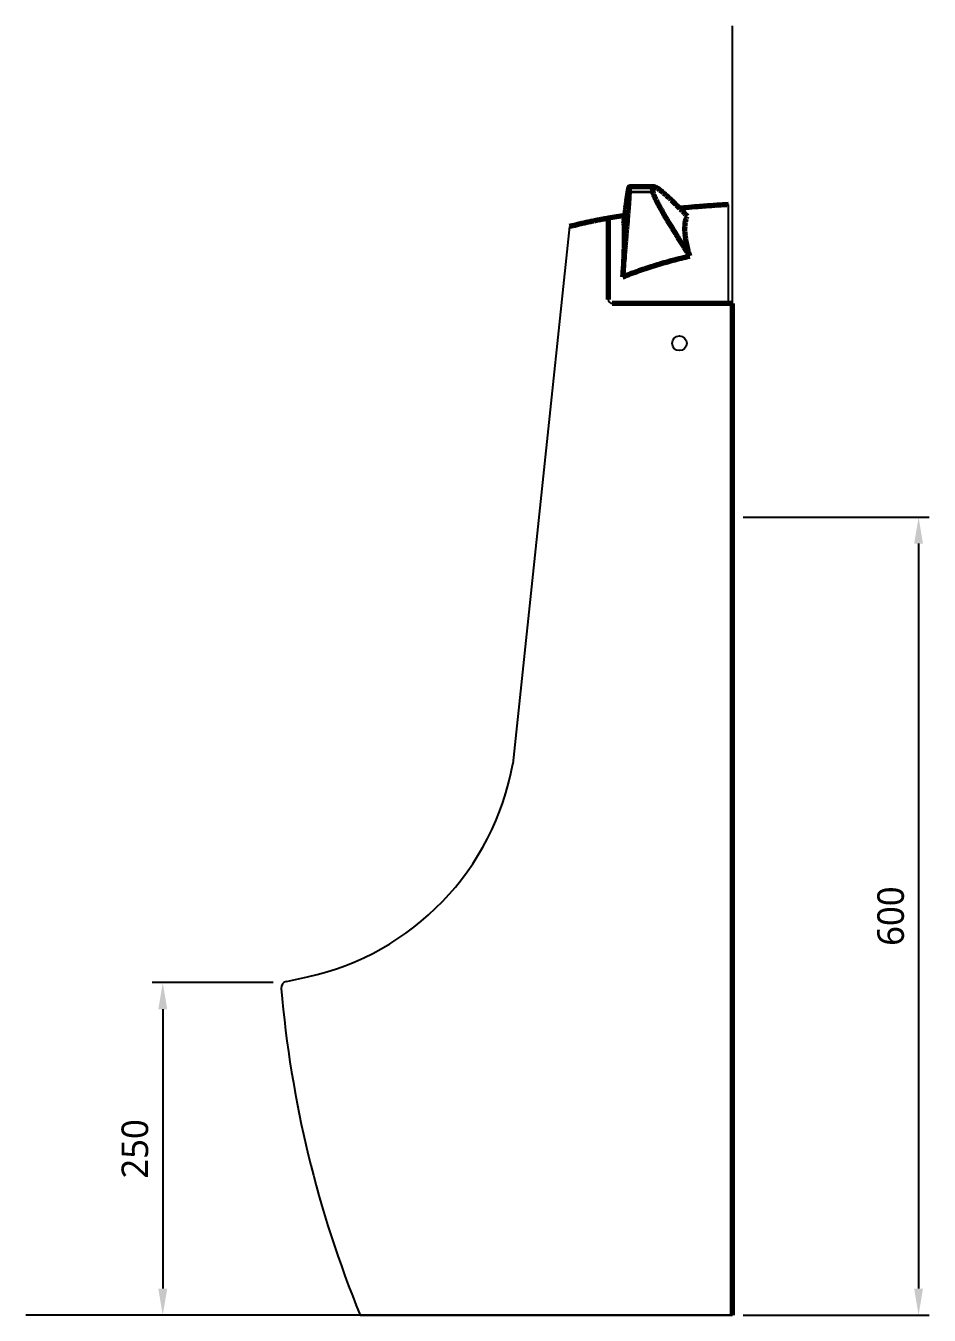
# Model space of a CAD drawing. Extents: x 56 to 5692, y -2843 to -743.
# Drawn here: x 5013 to 5692, y -2613 to -1643 of the extents above; entities that cross this region are included whole.
import ezdxf

# ---------------------------------------------------------------- set-up
doc = ezdxf.new("R2010")
doc.units = 0
doc.header["$LTSCALE"] = 20
doc.header["$MEASUREMENT"] = 0
doc.layers.get('0').update_dxf_attribs({"linetype": 'CONTINUOUS'})
doc.layers.get('DEFPOINTS').update_dxf_attribs({"linetype": 'CONTINUOUS'})
doc.layers.add('3', color=3, linetype='CONTINUOUS')
doc.styles.get("Standard").update_dxf_attribs({"font": 'NanumGothic.ttf'})
doc.dimstyles.get("Standard").update_dxf_attribs({"dimtxt": 0.18, "dimasz": 0.18, "dimexe": 0.18, "dimexo": 0.0625, "dimgap": 0.09, "dimtad": 0, "dimtih": 1, "dimtoh": 1, "dimdec": 4, "dimzin": 0, "dimdsep": 46, "dimtxsty": 'Standard', "dimcen": 0.09, "dimadec": 0, "dimazin": 0, "dimtfac": 1, "dimtdec": 4, "dimtofl": 0, "dimtmove": 0, "dimatfit": 3, "dimfxl": 0, "dimtolj": 1, "dimtzin": 0, "dimarcsym": 0})

# ---------------------------------------------------------------- blocks, each defined once
blk = doc.blocks.new('*D23')
at = {"color": 3, "lineweight": -2}
for p, q in [((5198.54, -2362.66), (5107.54, -2362.66)), ((5115.54, -2382.66), (5115.54, -2592.66)), ((5256.08, -2612.66), (5107.54, -2612.66))]:
    blk.add_line(p, q, dxfattribs=at)
at = {"color": 3}
for points in [[(5112.21, -2382.66), (5118.88, -2382.66), (5115.54, -2362.66)], [(5112.21, -2592.66), (5118.88, -2592.66), (5115.54, -2612.66)]]:
    blk.add_solid(points, dxfattribs=at)
at = {"layer": 'DEFPOINTS', "color": 0}
for p in [(5206.54, -2362.66), (5115.54, -2612.66), (5264.08, -2612.66)]:
    blk.add_point(p, dxfattribs=at)
at = {"color": 2, "insert": (5094.66, -2487.66), "char_height": 20, "attachment_point": 5, "rotation": 90}
blk.add_mtext('\\A1;250', dxfattribs=at)
blk = doc.blocks.new('*D26')
at = {"color": 3, "lineweight": -2}
for p, q in [((5552.08, -2012.66), (5691.92, -2012.66)), ((5683.92, -2032.66), (5683.92, -2592.66)), ((5552.08, -2612.66), (5691.92, -2612.66))]:
    blk.add_line(p, q, dxfattribs=at)
at = {"color": 3}
for points in [[(5680.59, -2032.66), (5687.26, -2032.66), (5683.92, -2012.66)], [(5680.59, -2592.66), (5687.26, -2592.66), (5683.92, -2612.66)]]:
    blk.add_solid(points, dxfattribs=at)
at = {"layer": 'DEFPOINTS', "color": 0}
for p in [(5544.08, -2012.66), (5544.08, -2612.66), (5683.92, -2612.66)]:
    blk.add_point(p, dxfattribs=at)
at = {"color": 2, "insert": (5663.04, -2312.66), "char_height": 20, "attachment_point": 5, "rotation": 90}
blk.add_mtext('\\A1;600', dxfattribs=at)

msp = doc.modelspace()

# ---------------------------------------------------------------- linework, layer by layer
for q in [(5544.08, -1643.4), (5012.52, -2612.66)]:
    msp.add_line((5544.08, -2612.66), q)
at = {"layer": '3', "color": 7, "linetype": 'Continuous', "lineweight": 35}
for p, q in [((5466.42, -1764.38), (5484.63, -1764.38)), ((5484.15, -1768.46), (5466.48, -1768.46))]:
    msp.add_line(p, q, dxfattribs=at)
at = {"layer": '3', "color": 7}
for p, q in [((5421.45, -1794.35), (5378.69, -2198.09)), ((5208.57, -2361.7), (5224.39, -2358.26)), ((5264.08, -2612.66), (5544.08, -2612.66))]:
    msp.add_line(p, q, dxfattribs=at)
msp.add_circle((5504.08, -1882.06), 5.5, dxfattribs=at)
at = {"layer": '3', "color": 7, "linetype": 'Continuous'}
msp.add_arc((5453.56, -1849.06), 3, 180, 270, dxfattribs=at)
at = {"layer": '3', "color": 7}
for centre, radius, start, end in [((5181.83, -2162.84), 200, 282.28837, 349.84721), ((5209.63, -2366.59), 5, 102.28837, 184.85506), ((6032.73, -2296.68), 831.07, 184.85506, 202.34681)]:
    msp.add_arc(centre, radius, start, end, dxfattribs=at)
at = {"layer": '3', "color": 7, "linetype": 'Continuous', "lineweight": 70}
for centre, major_axis, ratio, start_param, end_param in [((5465.1, -1779.38), (1.32, 15), 0.041387, 5.531988, 6.274169), ((5494.51, -1779.38), (-10.4, 14.83), 0.213666, 6.147108, 6.889289)]:
    msp.add_ellipse(centre, major_axis=major_axis, ratio=ratio, start_param=start_param, end_param=end_param, dxfattribs=at)
for points, knots in [([(5461.47, -1832.16), (5461.93, -1826.67), (5462.42, -1820.83), (5462.9, -1814.99), (5462.96, -1814.31), (5462.99, -1813.96), (5463.08, -1812.93), (5463.13, -1812.24), (5463.31, -1810.18), (5463.42, -1808.81), (5463.65, -1806.06), (5463.77, -1804.69), (5464, -1801.94), (5464.11, -1800.57), (5464.28, -1798.51), (5464.34, -1797.82), (5464.45, -1796.45), (5464.51, -1795.76), (5464.62, -1794.39), (5464.68, -1793.71), (5464.79, -1792.34), (5464.85, -1791.66), (5464.96, -1790.3), (5465.01, -1789.62), (5465.12, -1788.26), (5465.18, -1787.58), (5465.28, -1786.23), (5465.34, -1785.56), (5465.44, -1784.21), (5465.49, -1783.54), (5465.59, -1782.21), (5465.65, -1781.55), (5465.72, -1780.56), (5465.74, -1780.23), (5465.78, -1779.73), (5465.8, -1779.49), (5465.82, -1779.24), (5465.83, -1779.08), (5465.83, -1779), (5465.89, -1778.26), (5465.93, -1777.62), (5466.02, -1776.35), (5466.11, -1775.1), (5466.22, -1773.29), (5466.29, -1772.13), (5466.33, -1771.43), (5466.34, -1771.29), (5466.35, -1771.08), (5466.36, -1771.01), (5466.36, -1770.88), (5466.38, -1770.53), (5466.4, -1770.2), (5466.44, -1769.42), (5466.46, -1768.93), (5466.48, -1768.46)], [0, 0, 0, 0, 0.25, 0.265625, 0.265625, 0.28125, 0.28125, 0.3125, 0.3125, 0.375, 0.375, 0.4375, 0.4375, 0.5, 0.5, 0.53125, 0.53125, 0.5625, 0.5625, 0.59375, 0.59375, 0.625, 0.625, 0.65625, 0.65625, 0.6875, 0.6875, 0.71875, 0.71875, 0.75, 0.75, 0.78125, 0.78125, 0.796875, 0.796875, 0.804688, 0.808594, 0.808594, 0.8125, 0.8125, 0.84375, 0.84375, 0.875, 0.90625, 0.9375, 0.9375, 0.945312, 0.945312, 0.949219, 0.949219, 0.953125, 0.96875, 0.96875, 1, 1, 1, 1]), ([(5462.32, -1792.02), (5462.51, -1790.53), (5462.7, -1789.05), (5462.92, -1787.39), (5462.94, -1787.2), (5462.99, -1786.83), (5463.06, -1786.28), (5463.13, -1785.72), (5463.27, -1784.62), (5463.37, -1783.89), (5463.51, -1782.81), (5463.56, -1782.44), (5463.65, -1781.73), (5463.7, -1781.37), (5463.84, -1780.3), (5463.93, -1779.59), (5464.12, -1778.2), (5464.21, -1777.51), (5464.4, -1776.15), (5464.49, -1775.48), (5464.67, -1774.17), (5464.76, -1773.52), (5464.94, -1772.26), (5465.03, -1771.64), (5465.13, -1770.97), (5465.14, -1770.9), (5465.16, -1770.75), (5465.19, -1770.53), (5465.23, -1770.31), (5465.29, -1769.88), (5465.33, -1769.6), (5465.42, -1769.05), (5465.46, -1768.79), (5465.54, -1768.27), (5465.59, -1768.01), (5465.67, -1767.52), (5465.71, -1767.29), (5465.79, -1766.84), (5465.82, -1766.62), (5465.9, -1766.21), (5465.94, -1766.01), (5466.01, -1765.65), (5466.05, -1765.48), (5466.11, -1765.18), (5466.15, -1765.04), (5466.21, -1764.8), (5466.24, -1764.7), (5466.3, -1764.54), (5466.32, -1764.48), (5466.35, -1764.43), (5466.36, -1764.43), (5466.36, -1764.42), (5466.37, -1764.41), (5466.37, -1764.4), (5466.39, -1764.39), (5466.41, -1764.38), (5466.42, -1764.38)], [0, 0, 0, 0, 0.125, 0.125, 0.140625, 0.140625, 0.15625, 0.1875, 0.1875, 0.25, 0.25, 0.28125, 0.28125, 0.3125, 0.3125, 0.375, 0.375, 0.4375, 0.4375, 0.5, 0.5, 0.5625, 0.5625, 0.625, 0.625, 0.632812, 0.632812, 0.640625, 0.65625, 0.65625, 0.6875, 0.6875, 0.71875, 0.71875, 0.75, 0.75, 0.78125, 0.78125, 0.8125, 0.8125, 0.84375, 0.84375, 0.875, 0.875, 0.90625, 0.90625, 0.9375, 0.9375, 0.96875, 0.96875, 0.972656, 0.972656, 0.976562, 0.976562, 0.984375, 1, 1, 1, 1]), ([(5511.82, -1816.45), (5511.51, -1815.94), (5511.19, -1815.43), (5510.71, -1814.67), (5510.55, -1814.41), (5510.24, -1813.9), (5509.44, -1812.63), (5508.65, -1811.36), (5507.37, -1809.33), (5506.74, -1808.31), (5505.46, -1806.27), (5504.83, -1805.26), (5503.55, -1803.22), (5502.92, -1802.21), (5501.65, -1800.17), (5501.02, -1799.15), (5499.75, -1797.12), (5499.12, -1796.1), (5497.87, -1794.06), (5497.24, -1793.05), (5496, -1791.01), (5495.38, -1789.99), (5494.46, -1788.46), (5494.16, -1787.96), (5493.55, -1786.94), (5493.25, -1786.43), (5492.65, -1785.41), (5492.35, -1784.9), (5491.76, -1783.88), (5491.46, -1783.37), (5490.88, -1782.35), (5490.59, -1781.84), (5490.16, -1781.07), (5490.01, -1780.82), (5489.8, -1780.44), (5489.73, -1780.31), (5489.59, -1780.05), (5489.52, -1779.93), (5489.17, -1779.29), (5488.9, -1778.79), (5488.36, -1777.78), (5488.09, -1777.28), (5487.58, -1776.29), (5487.33, -1775.8), (5486.84, -1774.82), (5486.6, -1774.34), (5486.15, -1773.38), (5485.93, -1772.9), (5485.51, -1771.96), (5485.31, -1771.5), (5485.09, -1770.98), (5485.07, -1770.93), (5485.02, -1770.81), (5485, -1770.75), (5484.93, -1770.58), (5484.79, -1770.25), (5484.67, -1769.92), (5484.43, -1769.27), (5484.28, -1768.86), (5484.15, -1768.46)], [0, 0, 0, 0, 0.03125, 0.03125, 0.046875, 0.046875, 0.0625, 0.125, 0.125, 0.1875, 0.1875, 0.25, 0.25, 0.3125, 0.3125, 0.375, 0.375, 0.4375, 0.4375, 0.5, 0.5, 0.5625, 0.5625, 0.59375, 0.59375, 0.625, 0.625, 0.65625, 0.65625, 0.6875, 0.6875, 0.71875, 0.71875, 0.734375, 0.734375, 0.742187, 0.742187, 0.75, 0.75, 0.78125, 0.78125, 0.8125, 0.8125, 0.84375, 0.84375, 0.875, 0.875, 0.90625, 0.90625, 0.9375, 0.9375, 0.941406, 0.941406, 0.945312, 0.945312, 0.953125, 0.96875, 0.96875, 1, 1, 1, 1]), ([(5509.96, -1786.49), (5509.38, -1785.89), (5508.8, -1785.29), (5507.64, -1784.09), (5507.06, -1783.5), (5505.91, -1782.32), (5505.33, -1781.73), (5504.18, -1780.56), (5503.61, -1779.98), (5502.75, -1779.12), (5502.46, -1778.83), (5501.89, -1778.26), (5501.6, -1777.98), (5500.75, -1777.13), (5500.18, -1776.57), (5499.05, -1775.46), (5498.49, -1774.92), (5497.36, -1773.84), (5496.81, -1773.31), (5495.7, -1772.27), (5495.14, -1771.76), (5494.05, -1770.76), (5493.51, -1770.27), (5492.7, -1769.56), (5492.43, -1769.33), (5491.9, -1768.87), (5491.63, -1768.65), (5491.1, -1768.21), (5490.84, -1767.99), (5490.45, -1767.68), (5490.32, -1767.57), (5490.06, -1767.37), (5489.94, -1767.27), (5489.55, -1766.97), (5489.3, -1766.78), (5488.8, -1766.41), (5488.56, -1766.24), (5488.08, -1765.9), (5487.84, -1765.75), (5487.38, -1765.45), (5487.15, -1765.31), (5486.81, -1765.12), (5486.7, -1765.06), (5486.54, -1764.97), (5486.49, -1764.95), (5486.38, -1764.89), (5486.33, -1764.87), (5486.06, -1764.74), (5485.86, -1764.65), (5485.48, -1764.52), (5485.29, -1764.46), (5484.95, -1764.39), (5484.78, -1764.38), (5484.63, -1764.38)], [0, 0, 0, 0, 0.0625, 0.0625, 0.125, 0.125, 0.1875, 0.1875, 0.25, 0.25, 0.28125, 0.28125, 0.3125, 0.3125, 0.375, 0.375, 0.4375, 0.4375, 0.5, 0.5, 0.5625, 0.5625, 0.625, 0.625, 0.65625, 0.65625, 0.6875, 0.6875, 0.71875, 0.71875, 0.734375, 0.734375, 0.75, 0.75, 0.78125, 0.78125, 0.8125, 0.8125, 0.84375, 0.84375, 0.875, 0.875, 0.890625, 0.890625, 0.898437, 0.898437, 0.90625, 0.90625, 0.9375, 0.9375, 0.96875, 0.96875, 1, 1, 1, 1]), ([(5541.08, -1777.82), (5537.29, -1778.03), (5529.6, -1778.51), (5518.87, -1779.3), (5510.38, -1780.04), (5505.79, -1780.48), (5504.24, -1780.63)], [0.0751894, 0.0751894, 0.0751894, 0.0751894, 0.3599835, 0.6540396, 0.8828868, 1, 1, 1, 1]), ([(5450.56, -1788.04), (5450.56, -1788.04), (5450.56, -1788.04), (5450.56, -1788.04), (5450.56, -1788.04), (5450.56, -1788.04), (5450.56, -1788.04), (5450.56, -1788.05), (5450.56, -1788.06), (5450.56, -1788.1), (5450.56, -1788.16), (5450.56, -1788.25), (5450.56, -1788.27), (5450.56, -1788.28), (5450.56, -1788.31), (5450.56, -1788.37), (5450.56, -1788.45), (5450.56, -1788.62), (5450.56, -1788.76), (5450.56, -1789.07), (5450.56, -1789.24), (5450.56, -1789.63), (5450.56, -1789.85), (5450.56, -1790.31), (5450.56, -1790.56), (5450.56, -1791.11), (5450.56, -1791.4), (5450.56, -1792.32), (5450.56, -1793.02), (5450.56, -1794.56), (5450.56, -1795.42), (5450.56, -1796.83), (5450.56, -1797.32), (5450.56, -1798.35), (5450.56, -1798.89), (5450.56, -1799.59), (5450.56, -1799.74), (5450.56, -1800.02), (5450.56, -1800.46), (5450.56, -1800.91), (5450.56, -1801.82), (5450.56, -1802.45), (5450.56, -1804.4), (5450.56, -1805.8), (5450.56, -1808.79), (5450.56, -1810.38), (5450.56, -1812.93), (5450.56, -1813.8), (5450.56, -1815.61), (5450.56, -1816.53), (5450.56, -1818.44), (5450.56, -1819.42), (5450.56, -1820.56), (5450.56, -1820.69), (5450.56, -1820.94), (5450.56, -1821.32), (5450.56, -1822.22), (5450.56, -1823), (5450.56, -1825.63), (5450.56, -1827.8), (5450.56, -1832.3), (5450.56, -1834.62), (5450.56, -1839.39), (5450.56, -1841.84), (5450.56, -1845.89), (5450.56, -1847.46), (5450.56, -1849.06)], [0, 0, 0, 0, 0.0007014, 0.0007014, 0.0085084, 0.0085084, 0.0163155, 0.0163155, 0.0319295, 0.0319295, 0.0631576, 0.0670611, 0.0670611, 0.0709646, 0.0709646, 0.0787716, 0.0943857, 0.0943857, 0.1256137, 0.1256137, 0.1568418, 0.1568418, 0.1880699, 0.1880699, 0.219298, 0.219298, 0.2505261, 0.2505261, 0.3129822, 0.3129822, 0.3754384, 0.3754384, 0.4066665, 0.4066665, 0.4378945, 0.4378945, 0.4457016, 0.4457016, 0.4535086, 0.4691226, 0.4691226, 0.5003507, 0.5003507, 0.5628069, 0.5628069, 0.625263, 0.625263, 0.6564911, 0.6564911, 0.6877192, 0.6877192, 0.7189473, 0.7189473, 0.7228508, 0.7228508, 0.7267543, 0.7345613, 0.7501754, 0.7501754, 0.8126315, 0.8126315, 0.8750877, 0.8750877, 0.9375438, 0.9375438, 0.976017, 0.976017, 0.976017, 0.976017]), ([(5462.32, -1792.02), (5462.33, -1792.22), (5462.35, -1792.43), (5462.37, -1792.86), (5462.39, -1793.09), (5462.42, -1793.77), (5462.45, -1794.25), (5462.48, -1795.25), (5462.5, -1795.78), (5462.53, -1796.89), (5462.54, -1797.47), (5462.56, -1798.69), (5462.56, -1799.32), (5462.57, -1800.32), (5462.57, -1800.66), (5462.57, -1801.19), (5462.57, -1801.36), (5462.57, -1801.72), (5462.57, -1801.9), (5462.56, -1803.54), (5462.54, -1805.1), (5462.49, -1807.6), (5462.47, -1808.47), (5462.42, -1810.25), (5462.4, -1811.16), (5462.34, -1813.05), (5462.31, -1814.03), (5462.23, -1816.03), (5462.19, -1817.06), (5462.11, -1819.17), (5462.06, -1820.26), (5461.96, -1822.49), (5461.91, -1823.64), (5461.82, -1825.4), (5461.78, -1826.29), (5461.73, -1827.19), (5461.71, -1827.65), (5461.7, -1827.8), (5461.69, -1828.11), (5461.62, -1829.48), (5461.54, -1830.89), (5461.47, -1832.16)], [0, 0, 0, 0, 0.03125, 0.03125, 0.0625, 0.0625, 0.125, 0.125, 0.1875, 0.1875, 0.25, 0.25, 0.3125, 0.3125, 0.34375, 0.34375, 0.359375, 0.359375, 0.375, 0.375, 0.5, 0.5, 0.5625, 0.5625, 0.625, 0.625, 0.6875, 0.6875, 0.75, 0.75, 0.8125, 0.8125, 0.875, 0.875, 0.90625, 0.921875, 0.921875, 0.929687, 0.929687, 0.9375, 1, 1, 1, 1]), ([(5511.82, -1816.45), (5511.3, -1814.69), (5510.84, -1813), (5510.03, -1809.73), (5509.68, -1808.16), (5509.09, -1805.14), (5508.85, -1803.7), (5508.48, -1800.92), (5508.35, -1799.6), (5508.26, -1798.02), (5508.24, -1797.63), (5508.23, -1797.25), (5508.23, -1797.09), (5508.22, -1797.02), (5508.22, -1796.79), (5508.2, -1796.03), (5508.21, -1795.31), (5508.27, -1793.62), (5508.36, -1792.57), (5508.65, -1790.61), (5508.85, -1789.69), (5509.33, -1788), (5509.62, -1787.21), (5509.96, -1786.49)], [0, 0, 0, 0, 0.125, 0.125, 0.25, 0.25, 0.375, 0.375, 0.5, 0.5, 0.53125, 0.539062, 0.539062, 0.546875, 0.546875, 0.5625, 0.625, 0.625, 0.75, 0.75, 0.875, 0.875, 1, 1, 1, 1]), ([(5461.47, -1832.16), (5465.54, -1830.48), (5469.65, -1828.92), (5475.87, -1826.71), (5477.95, -1826.01), (5482.13, -1824.63), (5484.22, -1823.97), (5488.43, -1822.68), (5490.54, -1822.05), (5493.19, -1821.3), (5493.72, -1821.15), (5494.78, -1820.85), (5496.37, -1820.4), (5497.96, -1819.97), (5501.15, -1819.11), (5503.28, -1818.56), (5507.55, -1817.48), (5509.68, -1816.96), (5511.82, -1816.45)], [0, 0, 0, 0, 0.25, 0.25, 0.375, 0.375, 0.5, 0.5, 0.625, 0.625, 0.65625, 0.65625, 0.6875, 0.75, 0.75, 0.875, 0.875, 1, 1, 1, 1]), ([(5544.08, -1852.06), (5540.16, -1852.06), (5536.24, -1852.06), (5528.41, -1852.06), (5524.49, -1852.06), (5516.67, -1852.06), (5512.76, -1852.06), (5504.94, -1852.06), (5501.03, -1852.06), (5493.23, -1852.06), (5489.33, -1852.06), (5483.49, -1852.06), (5481.55, -1852.06), (5477.66, -1852.06), (5475.72, -1852.06), (5469.89, -1852.06), (5466.02, -1852.06), (5459.28, -1852.06), (5456.42, -1852.06), (5453.56, -1852.06)], [0, 0, 0, 0, 0.125, 0.125, 0.25, 0.25, 0.375, 0.375, 0.5, 0.5, 0.625, 0.625, 0.6875, 0.6875, 0.75, 0.75, 0.875, 0.875, 0.9675808, 0.9675808, 0.9675808, 0.9675808]), ([(5544.08, -2612.66), (5544.08, -2605.99), (5544.08, -2599.32), (5544.08, -2560.34), (5544.08, -2511.83), (5544.08, -2447.44), (5544.08, -2411.37), (5544.08, -2387.42), (5544.08, -2377.46), (5544.08, -2369.5), (5544.08, -2363.53), (5544.08, -2357.57), (5544.08, -2349.64), (5544.08, -2339.73), (5544.08, -2323.9), (5544.08, -2304.17), (5544.08, -2280.56), (5544.08, -2249.2), (5544.08, -2210.17), (5544.08, -2013.67), (5544.08, -1975.23), (5544.08, -1929.79), (5544.08, -1907.2), (5544.08, -1884.98), (5544.08, -1866.59), (5544.08, -1855.82), (5544.08, -1852.06)], [0, 0, 0, 0, 0.032508, 0.032508, 0.190104, 0.268902, 0.3477, 0.3674, 0.387099, 0.396949, 0.406799, 0.416649, 0.426498, 0.446198, 0.465897, 0.505296, 0.544695, 0.584094, 0.662893, 0.741691, 0.820489, 0.859888, 0.899287, 0.938686, 0.978085, 1, 1, 1, 1])]:
    msp.add_open_spline(points, degree=3, knots=knots, dxfattribs=at)
for points, degree in [([(5484.72, -1764.38), (5466.41, -1764.38)], 1), ([(5450.57, -1788.15), (5435.87, -1790.55), (5421.48, -1794.35)], 2), ([(5463.11, -1785.89), (5458.92, -1786.57), (5454.73, -1787.3), (5450.55, -1788.07)], 3)]:
    msp.add_open_spline(points, degree=degree, dxfattribs=at)
at = {"layer": '3', "color": 7, "linetype": 'Continuous'}
msp.add_open_spline([(5541.08, -1852.05), (5541.08, -1847.42), (5541.08, -1842.91), (5541.08, -1834.2), (5541.08, -1830.02), (5541.08, -1822.08), (5541.08, -1818.33), (5541.08, -1811.06), (5541.08, -1807.58), (5541.08, -1801.21), (5541.08, -1798.31), (5541.08, -1790.99), (5541.08, -1787.24), (5541.08, -1781.59), (5541.08, -1779.69), (5541.08, -1778.22), (5541.08, -1777.94), (5541.08, -1777.72), (5541.08, -1777.68), (5541.08, -1777.66), (5541.08, -1777.66), (5541.08, -1777.66)], degree=3, knots=[0, 0, 0, 0, 0.097586, 0.097586, 0.195172, 0.195172, 0.292758, 0.292758, 0.39711, 0.39711, 0.501462, 0.501462, 0.69154, 0.69154, 0.881618, 0.881618, 0.956469, 0.956469, 0.990648, 0.990648, 1, 1, 1, 1], dxfattribs=at)

# ---------------------------------------------------------------- dimensions: what is measured, and where the dimension line sits
for base, p1, p2, picture, middle in [((5683.92, -2612.66), (5544.08, -2012.66), (5544.08, -2612.66), '*D26', (5663.04, -2312.66)), ((5115.54, -2612.66), (5206.54, -2362.66), (5264.08, -2612.66), '*D23', (5094.66, -2487.66))]:
    dim = msp.add_linear_dim(base=base, p1=p1, p2=p2, angle=90, dimstyle='Standard', override={"dimtxt": 20, "dimasz": 20, "dimexe": 8, "dimexo": 8, "dimgap": 10, "dimtad": 1, "dimtih": 0, "dimdec": 0, "dimzin": 8, "dimclrd": 3, "dimclre": 3, "dimclrt": 2, "dimtdec": 0, "dimtix": 1, "dimtofl": 1, "dimarcsym": 1})
    dim.commit()
    dim.dimension.update_dxf_attribs({"geometry": picture, "text_midpoint": middle})

doc.saveas('drawing.dxf')
